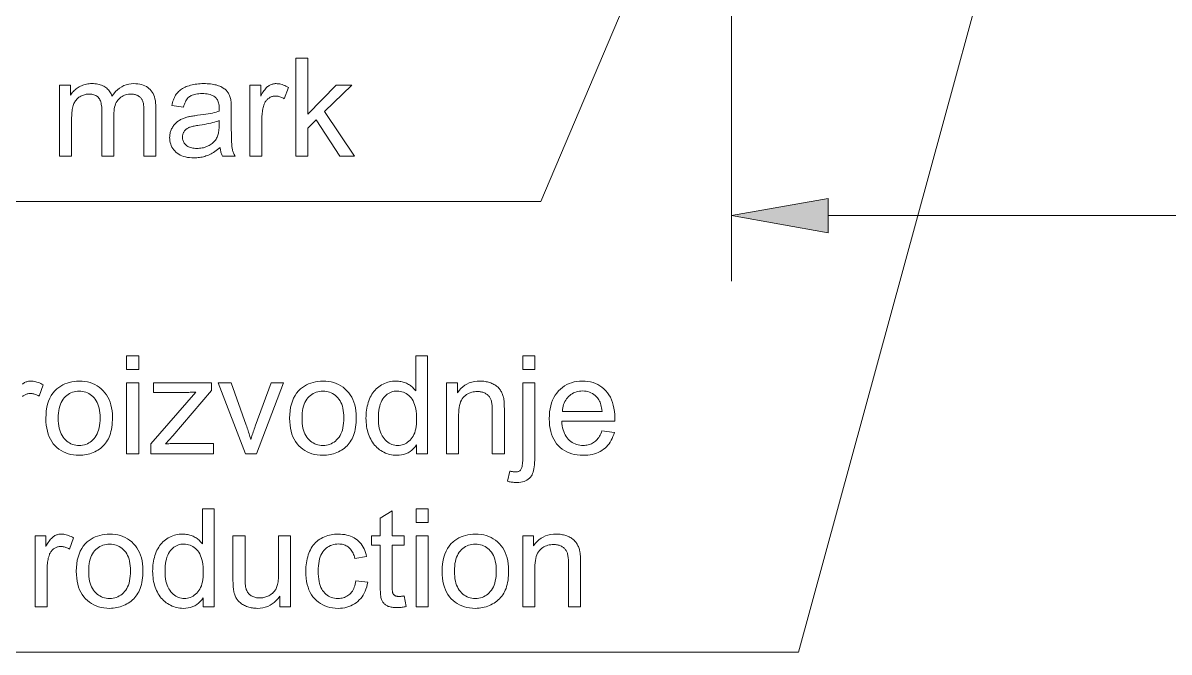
# Model space of a CAD drawing. Extents: x 0 to 297, y 0 to 420.
# Drawn here: x 53.24 to 88.29, y 115.75 to 135.01 of the extents above; entities that cross this region are included whole.
import ezdxf

# ---------------------------------------------------------------- set-up
doc = ezdxf.new("R2010")
doc.units = 0

msp = doc.modelspace()

# ---------------------------------------------------------------- linework, layer by layer
at = {"color": 7, "lineweight": 13}
for p, q in [((74.907, 162.985), (74.907, 127.108)), ((77.861, 129.108), (139.452, 129.108))]:
    msp.add_line(p, q, dxfattribs=at)
for points in [[(78.973, 152.886), (69.077, 129.537), (39.294, 129.537)], [(86.972, 152.443), (76.955, 115.753), (35.399, 115.753)], [(53.225, 123.956), (53.247, 123.972), (53.268, 123.986), (53.29, 123.999), (53.313, 124.01), (53.336, 124.019), (53.359, 124.027), (53.383, 124.034), (53.407, 124.039), (53.432, 124.043), (53.457, 124.045), (53.483, 124.046), (53.52, 124.044), (53.558, 124.041), (53.595, 124.035), (53.633, 124.027), (53.671, 124.016), (53.709, 124.003), (53.747, 123.988), (53.785, 123.97), (53.823, 123.95), (53.861, 123.927), (53.735, 123.585), (53.708, 123.6), (53.681, 123.614), (53.654, 123.626), (53.627, 123.636), (53.6, 123.645), (53.573, 123.652), (53.546, 123.658), (53.519, 123.662), (53.491, 123.664), (53.464, 123.665), (53.441, 123.664), (53.417, 123.662), (53.394, 123.659), (53.372, 123.653), (53.35, 123.647), (53.328, 123.639), (53.307, 123.629), (53.287, 123.619), (53.267, 123.606), (53.248, 123.592), (53.229, 123.577)]]:
    msp.add_lwpolyline(points, dxfattribs=at)
for points in [[(61.581, 130.925), (61.581, 133.925), (61.95, 133.925), (61.95, 132.214), (62.821, 133.099), (63.298, 133.099), (62.467, 132.292), (63.382, 130.925), (62.928, 130.925), (62.209, 132.036), (61.95, 131.787), (61.95, 130.925)], [(54.362, 130.925), (54.362, 133.099), (54.691, 133.099), (54.691, 132.794), (54.712, 132.825), (54.735, 132.855), (54.759, 132.884), (54.784, 132.911), (54.81, 132.938), (54.838, 132.963), (54.867, 132.986), (54.898, 133.009), (54.93, 133.03), (54.963, 133.05), (54.998, 133.069), (55.033, 133.085), (55.069, 133.1), (55.107, 133.113), (55.145, 133.123), (55.184, 133.132), (55.224, 133.139), (55.265, 133.144), (55.307, 133.147), (55.35, 133.148), (55.397, 133.147), (55.443, 133.144), (55.487, 133.139), (55.529, 133.132), (55.57, 133.123), (55.608, 133.112), (55.645, 133.098), (55.681, 133.083), (55.714, 133.066), (55.746, 133.047), (55.776, 133.026), (55.804, 133.004), (55.83, 132.98), (55.855, 132.954), (55.878, 132.927), (55.899, 132.898), (55.918, 132.868), (55.935, 132.836), (55.95, 132.802), (55.964, 132.767), (56.017, 132.839), (56.073, 132.904), (56.133, 132.961), (56.195, 133.011), (56.261, 133.052), (56.329, 133.087), (56.401, 133.113), (56.476, 133.132), (56.554, 133.144), (56.635, 133.148), (56.698, 133.146), (56.758, 133.14), (56.816, 133.132), (56.87, 133.119), (56.921, 133.103), (56.969, 133.083), (57.015, 133.06), (57.057, 133.033), (57.096, 133.003), (57.132, 132.969), (57.165, 132.931), (57.195, 132.889), (57.221, 132.844), (57.244, 132.794), (57.263, 132.741), (57.279, 132.684), (57.291, 132.623), (57.299, 132.558), (57.305, 132.49), (57.306, 132.417), (57.306, 130.925), (56.94, 130.925), (56.94, 132.294), (56.94, 132.337), (56.939, 132.378), (56.937, 132.416), (56.934, 132.451), (56.931, 132.484), (56.927, 132.515), (56.923, 132.543), (56.917, 132.569), (56.911, 132.592), (56.904, 132.612), (56.896, 132.632), (56.888, 132.65), (56.878, 132.667), (56.866, 132.684), (56.854, 132.7), (56.84, 132.715), (56.826, 132.73), (56.81, 132.744), (56.793, 132.757), (56.774, 132.769), (56.755, 132.78), (56.735, 132.79), (56.715, 132.799), (56.694, 132.807), (56.672, 132.814), (56.65, 132.819), (56.626, 132.823), (56.603, 132.826), (56.578, 132.828), (56.553, 132.828), (56.508, 132.827), (56.465, 132.822), (56.423, 132.815), (56.382, 132.804), (56.344, 132.79), (56.306, 132.773), (56.271, 132.754), (56.236, 132.731), (56.204, 132.705), (56.173, 132.676), (56.144, 132.644), (56.118, 132.608), (56.095, 132.568), (56.076, 132.525), (56.059, 132.478), (56.045, 132.427), (56.035, 132.373), (56.027, 132.315), (56.023, 132.253), (56.021, 132.188), (56.021, 130.925), (55.653, 130.925), (55.653, 132.337), (55.652, 132.385), (55.649, 132.431), (55.645, 132.474), (55.638, 132.514), (55.63, 132.552), (55.62, 132.588), (55.609, 132.621), (55.595, 132.652), (55.58, 132.68), (55.563, 132.706), (55.544, 132.729), (55.522, 132.75), (55.498, 132.768), (55.472, 132.784), (55.444, 132.798), (55.414, 132.809), (55.381, 132.817), (55.345, 132.823), (55.308, 132.827), (55.268, 132.828), (55.237, 132.828), (55.207, 132.825), (55.177, 132.821), (55.147, 132.815), (55.119, 132.808), (55.09, 132.799), (55.062, 132.788), (55.034, 132.776), (55.007, 132.762), (54.981, 132.747), (54.955, 132.729), (54.931, 132.711), (54.908, 132.691), (54.887, 132.669), (54.867, 132.646), (54.848, 132.621), (54.831, 132.595), (54.816, 132.567), (54.802, 132.538), (54.789, 132.507), (54.778, 132.474), (54.768, 132.439), (54.759, 132.4), (54.751, 132.359), (54.745, 132.315), (54.739, 132.268), (54.735, 132.218), (54.732, 132.166), (54.731, 132.111), (54.73, 132.053), (54.73, 130.925)], [(59.271, 131.193), (59.23, 131.16), (59.19, 131.128), (59.149, 131.098), (59.11, 131.071), (59.07, 131.045), (59.031, 131.021), (58.992, 131), (58.953, 130.98), (58.915, 130.963), (58.877, 130.948), (58.839, 130.934), (58.8, 130.922), (58.761, 130.911), (58.721, 130.902), (58.681, 130.894), (58.64, 130.888), (58.598, 130.883), (58.556, 130.879), (58.514, 130.877), (58.471, 130.876), (58.401, 130.878), (58.334, 130.883), (58.271, 130.892), (58.211, 130.904), (58.154, 130.92), (58.101, 130.939), (58.051, 130.962), (58.004, 130.988), (57.96, 131.018), (57.92, 131.051), (57.884, 131.087), (57.851, 131.125), (57.822, 131.165), (57.797, 131.207), (57.776, 131.25), (57.759, 131.296), (57.745, 131.344), (57.736, 131.393), (57.73, 131.445), (57.728, 131.498), (57.729, 131.53), (57.731, 131.561), (57.734, 131.592), (57.74, 131.622), (57.746, 131.651), (57.754, 131.68), (57.764, 131.708), (57.774, 131.736), (57.787, 131.763), (57.801, 131.79), (57.816, 131.816), (57.831, 131.841), (57.848, 131.864), (57.866, 131.887), (57.884, 131.909), (57.904, 131.929), (57.924, 131.949), (57.946, 131.968), (57.968, 131.985), (57.991, 132.002), (58.015, 132.017), (58.039, 132.032), (58.064, 132.046), (58.09, 132.059), (58.116, 132.072), (58.143, 132.083), (58.17, 132.094), (58.198, 132.104), (58.227, 132.114), (58.256, 132.122), (58.279, 132.128), (58.304, 132.134), (58.331, 132.139), (58.36, 132.145), (58.392, 132.151), (58.426, 132.156), (58.462, 132.161), (58.5, 132.167), (58.541, 132.172), (58.583, 132.178), (58.67, 132.188), (58.752, 132.2), (58.83, 132.211), (58.903, 132.223), (58.971, 132.236), (59.034, 132.249), (59.093, 132.262), (59.146, 132.276), (59.196, 132.29), (59.24, 132.305), (59.241, 132.319), (59.241, 132.333), (59.241, 132.345), (59.241, 132.356), (59.242, 132.366), (59.242, 132.375), (59.242, 132.383), (59.242, 132.39), (59.242, 132.396), (59.242, 132.401), (59.241, 132.444), (59.238, 132.485), (59.233, 132.524), (59.226, 132.559), (59.216, 132.593), (59.205, 132.623), (59.191, 132.651), (59.175, 132.676), (59.158, 132.698), (59.138, 132.718), (59.108, 132.742), (59.076, 132.763), (59.041, 132.782), (59.003, 132.798), (58.962, 132.812), (58.919, 132.823), (58.873, 132.831), (58.824, 132.838), (58.773, 132.841), (58.718, 132.843), (58.668, 132.842), (58.62, 132.839), (58.575, 132.835), (58.532, 132.828), (58.492, 132.82), (58.455, 132.81), (58.421, 132.798), (58.39, 132.784), (58.361, 132.769), (58.335, 132.752), (58.311, 132.732), (58.288, 132.71), (58.266, 132.684), (58.246, 132.656), (58.227, 132.626), (58.209, 132.592), (58.193, 132.555), (58.178, 132.516), (58.164, 132.474), (58.152, 132.429), (57.791, 132.478), (57.802, 132.524), (57.814, 132.567), (57.827, 132.609), (57.841, 132.649), (57.856, 132.687), (57.873, 132.724), (57.891, 132.759), (57.911, 132.791), (57.931, 132.823), (57.953, 132.852), (57.977, 132.88), (58.002, 132.906), (58.03, 132.931), (58.059, 132.955), (58.091, 132.978), (58.124, 132.999), (58.16, 133.019), (58.197, 133.038), (58.237, 133.055), (58.278, 133.071), (58.322, 133.085), (58.366, 133.099), (58.412, 133.11), (58.459, 133.12), (58.508, 133.128), (58.558, 133.135), (58.609, 133.141), (58.662, 133.145), (58.716, 133.147), (58.772, 133.148), (58.826, 133.147), (58.879, 133.145), (58.929, 133.142), (58.978, 133.137), (59.024, 133.131), (59.068, 133.124), (59.11, 133.116), (59.15, 133.106), (59.188, 133.095), (59.224, 133.082), (59.258, 133.069), (59.29, 133.055), (59.32, 133.04), (59.348, 133.024), (59.375, 133.008), (59.399, 132.991), (59.422, 132.974), (59.443, 132.956), (59.462, 132.937), (59.48, 132.917), (59.495, 132.897), (59.51, 132.876), (59.524, 132.853), (59.537, 132.83), (59.549, 132.805), (59.56, 132.78), (59.57, 132.753), (59.579, 132.725), (59.587, 132.696), (59.594, 132.667), (59.598, 132.646), (59.601, 132.623), (59.604, 132.597), (59.606, 132.567), (59.608, 132.535), (59.61, 132.499), (59.611, 132.461), (59.612, 132.419), (59.612, 132.375), (59.613, 132.327), (59.613, 131.836), (59.613, 131.737), (59.614, 131.646), (59.615, 131.562), (59.616, 131.485), (59.619, 131.417), (59.621, 131.355), (59.624, 131.302), (59.628, 131.256), (59.632, 131.217), (59.636, 131.186), (59.641, 131.159), (59.647, 131.132), (59.654, 131.106), (59.662, 131.079), (59.671, 131.053), (59.681, 131.027), (59.692, 131.001), (59.703, 130.976), (59.716, 130.95), (59.729, 130.925), (59.345, 130.925), (59.334, 130.949), (59.323, 130.973), (59.314, 130.997), (59.305, 131.023), (59.297, 131.05), (59.291, 131.077), (59.284, 131.105), (59.279, 131.133), (59.275, 131.163)], [(60.179, 130.925), (60.179, 133.099), (60.511, 133.099), (60.511, 132.769), (60.536, 132.814), (60.561, 132.855), (60.585, 132.894), (60.609, 132.929), (60.633, 132.961), (60.656, 132.99), (60.679, 133.016), (60.702, 133.038), (60.724, 133.058), (60.745, 133.074), (60.767, 133.088), (60.789, 133.1), (60.812, 133.112), (60.835, 133.121), (60.858, 133.129), (60.882, 133.136), (60.906, 133.141), (60.931, 133.145), (60.956, 133.147), (60.982, 133.148), (61.019, 133.146), (61.056, 133.143), (61.094, 133.137), (61.132, 133.129), (61.169, 133.118), (61.207, 133.105), (61.245, 133.089), (61.284, 133.072), (61.322, 133.051), (61.36, 133.029), (61.233, 132.687), (61.206, 132.702), (61.179, 132.716), (61.152, 132.728), (61.125, 132.738), (61.098, 132.747), (61.071, 132.754), (61.044, 132.76), (61.017, 132.764), (60.99, 132.766), (60.963, 132.767), (60.939, 132.766), (60.916, 132.764), (60.893, 132.76), (60.871, 132.755), (60.849, 132.749), (60.827, 132.741), (60.806, 132.731), (60.786, 132.721), (60.766, 132.708), (60.746, 132.694), (60.728, 132.679), (60.71, 132.663), (60.694, 132.646), (60.678, 132.627), (60.664, 132.608), (60.651, 132.587), (60.639, 132.565), (60.628, 132.542), (60.618, 132.518), (60.609, 132.493), (60.598, 132.453), (60.587, 132.413), (60.578, 132.372), (60.57, 132.33), (60.563, 132.287), (60.558, 132.244), (60.553, 132.2), (60.55, 132.155), (60.548, 132.109), (60.548, 132.063), (60.548, 130.925)], [(59.24, 132.016), (59.198, 132), (59.152, 131.984), (59.102, 131.969), (59.048, 131.954), (58.99, 131.94), (58.927, 131.927), (58.861, 131.913), (58.791, 131.901), (58.717, 131.889), (58.639, 131.877), (58.594, 131.87), (58.553, 131.863), (58.514, 131.856), (58.478, 131.849), (58.445, 131.842), (58.414, 131.835), (58.386, 131.827), (58.36, 131.819), (58.337, 131.811), (58.317, 131.803), (58.299, 131.795), (58.281, 131.785), (58.265, 131.775), (58.249, 131.764), (58.234, 131.753), (58.22, 131.74), (58.207, 131.727), (58.194, 131.713), (58.183, 131.699), (58.172, 131.683), (58.162, 131.667), (58.154, 131.651), (58.146, 131.635), (58.139, 131.618), (58.134, 131.6), (58.129, 131.583), (58.125, 131.565), (58.123, 131.546), (58.121, 131.528), (58.121, 131.508), (58.122, 131.479), (58.125, 131.451), (58.131, 131.424), (58.139, 131.398), (58.149, 131.373), (58.161, 131.349), (58.175, 131.326), (58.192, 131.304), (58.211, 131.283), (58.232, 131.263), (58.256, 131.244), (58.281, 131.228), (58.309, 131.213), (58.338, 131.2), (58.37, 131.189), (58.403, 131.18), (58.439, 131.174), (58.477, 131.169), (58.517, 131.166), (58.559, 131.165), (58.601, 131.166), (58.642, 131.168), (58.682, 131.173), (58.721, 131.18), (58.76, 131.188), (58.797, 131.198), (58.834, 131.21), (58.869, 131.224), (58.904, 131.24), (58.937, 131.258), (58.97, 131.277), (59, 131.298), (59.029, 131.32), (59.056, 131.343), (59.081, 131.368), (59.105, 131.394), (59.126, 131.422), (59.146, 131.451), (59.164, 131.481), (59.181, 131.513), (59.192, 131.539), (59.202, 131.567), (59.211, 131.598), (59.219, 131.631), (59.225, 131.667), (59.231, 131.705), (59.235, 131.745), (59.238, 131.788), (59.24, 131.833), (59.24, 131.881)], [(77.861, 129.629), (74.907, 129.108), (77.861, 128.587)], [(56.413, 124.4), (56.413, 124.823), (56.782, 124.823), (56.782, 124.4)], [(65.274, 121.823), (65.274, 122.098), (65.231, 122.036), (65.184, 121.981), (65.133, 121.933), (65.078, 121.891), (65.019, 121.855), (64.956, 121.826), (64.89, 121.803), (64.819, 121.787), (64.745, 121.777), (64.666, 121.774), (64.615, 121.776), (64.564, 121.78), (64.514, 121.787), (64.465, 121.797), (64.417, 121.81), (64.37, 121.826), (64.323, 121.844), (64.277, 121.866), (64.233, 121.89), (64.189, 121.917), (64.146, 121.947), (64.105, 121.979), (64.067, 122.014), (64.03, 122.05), (63.995, 122.089), (63.962, 122.13), (63.932, 122.174), (63.903, 122.219), (63.876, 122.267), (63.851, 122.318), (63.828, 122.37), (63.808, 122.423), (63.79, 122.479), (63.774, 122.535), (63.761, 122.594), (63.75, 122.653), (63.742, 122.715), (63.736, 122.778), (63.732, 122.842), (63.731, 122.908), (63.732, 122.972), (63.736, 123.036), (63.741, 123.098), (63.749, 123.159), (63.758, 123.218), (63.77, 123.277), (63.784, 123.334), (63.801, 123.39), (63.819, 123.445), (63.84, 123.498), (63.862, 123.55), (63.887, 123.599), (63.914, 123.646), (63.944, 123.69), (63.975, 123.732), (64.009, 123.772), (64.045, 123.809), (64.083, 123.843), (64.123, 123.875), (64.165, 123.904), (64.209, 123.931), (64.254, 123.955), (64.3, 123.976), (64.347, 123.995), (64.395, 124.01), (64.444, 124.023), (64.494, 124.033), (64.545, 124.04), (64.597, 124.044), (64.65, 124.046), (64.689, 124.045), (64.727, 124.042), (64.764, 124.038), (64.8, 124.032), (64.836, 124.025), (64.87, 124.016), (64.904, 124.005), (64.937, 123.993), (64.969, 123.979), (65, 123.963), (65.03, 123.946), (65.059, 123.928), (65.087, 123.909), (65.114, 123.888), (65.139, 123.867), (65.163, 123.845), (65.187, 123.822), (65.209, 123.798), (65.23, 123.773), (65.25, 123.747), (65.25, 124.823), (65.616, 124.823), (65.616, 121.823)], [(68.524, 124.396), (68.524, 124.823), (68.892, 124.823), (68.892, 124.396)], [(53.943, 122.91), (53.947, 123.028), (53.957, 123.139), (53.974, 123.244), (53.997, 123.343), (54.027, 123.435), (54.064, 123.522), (54.108, 123.602), (54.158, 123.675), (54.215, 123.743), (54.279, 123.804), (54.336, 123.85), (54.396, 123.891), (54.458, 123.927), (54.523, 123.959), (54.59, 123.985), (54.66, 124.007), (54.732, 124.024), (54.806, 124.036), (54.883, 124.043), (54.962, 124.046), (55.05, 124.043), (55.135, 124.034), (55.217, 124.019), (55.295, 123.999), (55.37, 123.972), (55.441, 123.94), (55.51, 123.902), (55.575, 123.858), (55.637, 123.808), (55.695, 123.752), (55.749, 123.691), (55.797, 123.626), (55.84, 123.556), (55.877, 123.481), (55.908, 123.402), (55.934, 123.319), (55.954, 123.231), (55.968, 123.139), (55.977, 123.042), (55.979, 122.941), (55.978, 122.859), (55.974, 122.78), (55.968, 122.705), (55.959, 122.634), (55.948, 122.566), (55.934, 122.502), (55.918, 122.441), (55.899, 122.384), (55.878, 122.331), (55.854, 122.281), (55.827, 122.234), (55.799, 122.189), (55.768, 122.146), (55.735, 122.105), (55.699, 122.067), (55.661, 122.031), (55.621, 121.997), (55.579, 121.965), (55.534, 121.935), (55.487, 121.907), (55.439, 121.882), (55.389, 121.859), (55.339, 121.839), (55.288, 121.822), (55.236, 121.807), (55.183, 121.795), (55.129, 121.786), (55.074, 121.78), (55.019, 121.776), (54.962, 121.774), (54.873, 121.777), (54.787, 121.786), (54.704, 121.801), (54.625, 121.821), (54.55, 121.847), (54.478, 121.88), (54.409, 121.918), (54.344, 121.961), (54.283, 122.011), (54.225, 122.067), (54.171, 122.128), (54.123, 122.194), (54.081, 122.266), (54.045, 122.342), (54.014, 122.424), (53.988, 122.511), (53.969, 122.603), (53.955, 122.7), (53.946, 122.802)], [(54.322, 122.91), (54.324, 122.829), (54.329, 122.751), (54.338, 122.678), (54.351, 122.61), (54.367, 122.545), (54.387, 122.484), (54.411, 122.428), (54.438, 122.376), (54.469, 122.328), (54.504, 122.285), (54.541, 122.245), (54.581, 122.21), (54.622, 122.179), (54.665, 122.152), (54.71, 122.129), (54.756, 122.11), (54.805, 122.096), (54.856, 122.085), (54.908, 122.079), (54.962, 122.077), (55.016, 122.079), (55.068, 122.085), (55.119, 122.096), (55.167, 122.11), (55.214, 122.129), (55.258, 122.152), (55.301, 122.179), (55.342, 122.211), (55.381, 122.246), (55.419, 122.286), (55.453, 122.33), (55.484, 122.378), (55.512, 122.431), (55.535, 122.488), (55.555, 122.549), (55.572, 122.615), (55.585, 122.685), (55.594, 122.76), (55.599, 122.839), (55.601, 122.922), (55.599, 123.001), (55.594, 123.076), (55.584, 123.147), (55.572, 123.213), (55.555, 123.276), (55.535, 123.336), (55.511, 123.391), (55.484, 123.442), (55.453, 123.49), (55.418, 123.533), (55.38, 123.573), (55.341, 123.608), (55.3, 123.639), (55.257, 123.666), (55.212, 123.689), (55.166, 123.708), (55.118, 123.722), (55.068, 123.732), (55.016, 123.739), (54.962, 123.741), (54.908, 123.739), (54.856, 123.732), (54.805, 123.722), (54.756, 123.708), (54.71, 123.689), (54.665, 123.666), (54.622, 123.639), (54.581, 123.608), (54.541, 123.573), (54.504, 123.534), (54.469, 123.491), (54.438, 123.443), (54.411, 123.391), (54.387, 123.335), (54.367, 123.275), (54.351, 123.21), (54.338, 123.141), (54.329, 123.068), (54.324, 122.991)], [(56.413, 121.823), (56.413, 123.997), (56.782, 123.997), (56.782, 121.823)], [(57.148, 121.823), (57.148, 122.122), (58.531, 123.71), (58.485, 123.708), (58.439, 123.706), (58.395, 123.704), (58.352, 123.702), (58.31, 123.701), (58.269, 123.7), (58.229, 123.699), (58.19, 123.698), (58.152, 123.698), (58.116, 123.698), (57.23, 123.698), (57.23, 123.997), (59.006, 123.997), (59.006, 123.753), (57.829, 122.374), (57.602, 122.122), (57.651, 122.126), (57.7, 122.129), (57.748, 122.131), (57.795, 122.134), (57.842, 122.136), (57.888, 122.138), (57.934, 122.139), (57.979, 122.14), (58.023, 122.14), (58.067, 122.14), (59.072, 122.14), (59.072, 121.823)], [(60.042, 121.823), (59.215, 123.997), (59.604, 123.997), (60.07, 122.695), (60.085, 122.653), (60.1, 122.61), (60.115, 122.567), (60.129, 122.524), (60.143, 122.48), (60.157, 122.436), (60.17, 122.392), (60.183, 122.347), (60.197, 122.302), (60.209, 122.257), (60.22, 122.292), (60.231, 122.329), (60.242, 122.367), (60.255, 122.406), (60.268, 122.446), (60.282, 122.488), (60.297, 122.532), (60.313, 122.577), (60.329, 122.623), (60.346, 122.671), (60.829, 123.997), (61.208, 123.997), (60.385, 121.823)], [(61.396, 122.91), (61.4, 123.028), (61.41, 123.139), (61.426, 123.244), (61.45, 123.343), (61.48, 123.435), (61.517, 123.522), (61.561, 123.602), (61.611, 123.675), (61.668, 123.743), (61.732, 123.804), (61.789, 123.85), (61.849, 123.891), (61.911, 123.927), (61.976, 123.959), (62.043, 123.985), (62.112, 124.007), (62.185, 124.024), (62.259, 124.036), (62.336, 124.043), (62.415, 124.046), (62.503, 124.043), (62.588, 124.034), (62.67, 124.019), (62.748, 123.999), (62.823, 123.972), (62.894, 123.94), (62.963, 123.902), (63.028, 123.858), (63.089, 123.808), (63.148, 123.752), (63.202, 123.691), (63.25, 123.626), (63.293, 123.556), (63.33, 123.481), (63.361, 123.402), (63.387, 123.319), (63.407, 123.231), (63.421, 123.139), (63.43, 123.042), (63.432, 122.941), (63.431, 122.859), (63.427, 122.78), (63.421, 122.705), (63.412, 122.634), (63.401, 122.566), (63.387, 122.502), (63.371, 122.441), (63.352, 122.384), (63.33, 122.331), (63.307, 122.281), (63.28, 122.234), (63.252, 122.189), (63.221, 122.146), (63.188, 122.105), (63.152, 122.067), (63.114, 122.031), (63.074, 121.997), (63.032, 121.965), (62.987, 121.935), (62.94, 121.907), (62.892, 121.882), (62.842, 121.859), (62.792, 121.839), (62.741, 121.822), (62.689, 121.807), (62.636, 121.795), (62.582, 121.786), (62.527, 121.78), (62.472, 121.776), (62.415, 121.774), (62.326, 121.777), (62.24, 121.786), (62.157, 121.801), (62.078, 121.821), (62.003, 121.847), (61.931, 121.88), (61.862, 121.918), (61.797, 121.961), (61.736, 122.011), (61.678, 122.067), (61.624, 122.128), (61.576, 122.194), (61.534, 122.266), (61.498, 122.342), (61.467, 122.424), (61.441, 122.511), (61.422, 122.603), (61.408, 122.7), (61.399, 122.802)], [(61.775, 122.91), (61.777, 122.829), (61.782, 122.751), (61.791, 122.678), (61.804, 122.61), (61.82, 122.545), (61.84, 122.484), (61.864, 122.428), (61.891, 122.376), (61.922, 122.328), (61.957, 122.285), (61.994, 122.245), (62.034, 122.21), (62.075, 122.179), (62.118, 122.152), (62.163, 122.129), (62.209, 122.11), (62.258, 122.096), (62.309, 122.085), (62.361, 122.079), (62.415, 122.077), (62.469, 122.079), (62.521, 122.085), (62.572, 122.096), (62.62, 122.11), (62.667, 122.129), (62.711, 122.152), (62.754, 122.179), (62.795, 122.211), (62.834, 122.246), (62.872, 122.286), (62.906, 122.33), (62.937, 122.378), (62.965, 122.431), (62.988, 122.488), (63.008, 122.549), (63.025, 122.615), (63.037, 122.685), (63.047, 122.76), (63.052, 122.839), (63.054, 122.922), (63.052, 123.001), (63.047, 123.076), (63.037, 123.147), (63.025, 123.213), (63.008, 123.276), (62.988, 123.336), (62.964, 123.391), (62.937, 123.442), (62.905, 123.49), (62.871, 123.533), (62.833, 123.573), (62.794, 123.608), (62.753, 123.639), (62.71, 123.666), (62.665, 123.689), (62.619, 123.708), (62.571, 123.722), (62.521, 123.732), (62.469, 123.739), (62.415, 123.741), (62.361, 123.739), (62.309, 123.732), (62.258, 123.722), (62.209, 123.708), (62.163, 123.689), (62.118, 123.666), (62.075, 123.639), (62.034, 123.608), (61.994, 123.573), (61.957, 123.534), (61.922, 123.491), (61.891, 123.443), (61.864, 123.391), (61.84, 123.335), (61.82, 123.275), (61.804, 123.21), (61.791, 123.141), (61.782, 123.068), (61.777, 122.991)], [(64.11, 122.908), (64.112, 122.826), (64.117, 122.749), (64.126, 122.676), (64.138, 122.608), (64.154, 122.543), (64.173, 122.483), (64.196, 122.427), (64.222, 122.375), (64.252, 122.327), (64.286, 122.284), (64.322, 122.244), (64.359, 122.209), (64.397, 122.178), (64.437, 122.151), (64.478, 122.129), (64.52, 122.11), (64.563, 122.096), (64.608, 122.085), (64.654, 122.079), (64.701, 122.077), (64.749, 122.079), (64.795, 122.085), (64.84, 122.095), (64.883, 122.109), (64.924, 122.126), (64.965, 122.148), (65.004, 122.174), (65.041, 122.203), (65.077, 122.237), (65.111, 122.275), (65.144, 122.316), (65.172, 122.362), (65.198, 122.412), (65.22, 122.466), (65.238, 122.524), (65.253, 122.586), (65.265, 122.653), (65.274, 122.723), (65.279, 122.798), (65.28, 122.877), (65.279, 122.964), (65.273, 123.046), (65.265, 123.123), (65.253, 123.196), (65.237, 123.264), (65.218, 123.327), (65.196, 123.385), (65.17, 123.439), (65.141, 123.488), (65.108, 123.532), (65.073, 123.572), (65.036, 123.607), (64.998, 123.638), (64.958, 123.666), (64.917, 123.689), (64.873, 123.707), (64.829, 123.722), (64.782, 123.732), (64.734, 123.739), (64.685, 123.741), (64.636, 123.739), (64.59, 123.733), (64.545, 123.723), (64.501, 123.709), (64.459, 123.691), (64.419, 123.669), (64.381, 123.643), (64.344, 123.612), (64.308, 123.578), (64.275, 123.54), (64.243, 123.498), (64.215, 123.451), (64.19, 123.399), (64.169, 123.343), (64.151, 123.282), (64.136, 123.216), (64.125, 123.146), (64.116, 123.071), (64.111, 122.992)], [(66.195, 121.823), (66.195, 123.997), (66.527, 123.997), (66.527, 123.688), (66.577, 123.756), (66.631, 123.816), (66.689, 123.87), (66.752, 123.917), (66.819, 123.956), (66.89, 123.988), (66.966, 124.013), (67.046, 124.031), (67.13, 124.042), (67.218, 124.046), (67.257, 124.045), (67.296, 124.043), (67.333, 124.039), (67.37, 124.034), (67.407, 124.028), (67.443, 124.02), (67.478, 124.011), (67.512, 124), (67.546, 123.988), (67.579, 123.975), (67.612, 123.961), (67.642, 123.945), (67.671, 123.929), (67.698, 123.912), (67.723, 123.893), (67.747, 123.875), (67.769, 123.855), (67.79, 123.834), (67.809, 123.812), (67.826, 123.79), (67.842, 123.767), (67.857, 123.742), (67.871, 123.717), (67.884, 123.691), (67.896, 123.665), (67.907, 123.637), (67.917, 123.608), (67.926, 123.579), (67.934, 123.549), (67.941, 123.518), (67.944, 123.496), (67.948, 123.471), (67.951, 123.443), (67.954, 123.411), (67.956, 123.377), (67.958, 123.34), (67.959, 123.299), (67.96, 123.256), (67.961, 123.209), (67.961, 123.16), (67.961, 121.823), (67.593, 121.823), (67.593, 123.145), (67.592, 123.189), (67.591, 123.231), (67.589, 123.27), (67.586, 123.307), (67.582, 123.342), (67.577, 123.375), (67.572, 123.405), (67.565, 123.433), (67.558, 123.458), (67.55, 123.482), (67.54, 123.504), (67.53, 123.525), (67.518, 123.545), (67.505, 123.564), (67.49, 123.582), (67.474, 123.6), (67.457, 123.616), (67.438, 123.632), (67.419, 123.646), (67.397, 123.66), (67.375, 123.673), (67.352, 123.684), (67.328, 123.694), (67.304, 123.702), (67.278, 123.71), (67.252, 123.716), (67.225, 123.72), (67.198, 123.724), (67.17, 123.726), (67.14, 123.726), (67.094, 123.725), (67.049, 123.72), (67.005, 123.713), (66.963, 123.703), (66.921, 123.689), (66.881, 123.673), (66.843, 123.653), (66.805, 123.631), (66.769, 123.605), (66.734, 123.577), (66.702, 123.544), (66.673, 123.507), (66.647, 123.463), (66.625, 123.415), (66.606, 123.361), (66.591, 123.301), (66.579, 123.237), (66.57, 123.166), (66.565, 123.091), (66.563, 123.01), (66.563, 121.823)], [(68.057, 120.98), (68.127, 121.293), (68.148, 121.288), (68.169, 121.283), (68.189, 121.279), (68.208, 121.275), (68.226, 121.272), (68.242, 121.269), (68.258, 121.267), (68.274, 121.266), (68.288, 121.265), (68.301, 121.265), (68.323, 121.265), (68.343, 121.268), (68.363, 121.271), (68.382, 121.277), (68.399, 121.283), (68.415, 121.292), (68.43, 121.301), (68.444, 121.312), (68.457, 121.325), (68.469, 121.339), (68.479, 121.357), (68.488, 121.378), (68.497, 121.404), (68.504, 121.435), (68.51, 121.47), (68.515, 121.51), (68.519, 121.554), (68.522, 121.602), (68.523, 121.655), (68.524, 121.713), (68.524, 123.997), (68.892, 123.997), (68.892, 121.705), (68.891, 121.627), (68.888, 121.554), (68.883, 121.486), (68.875, 121.423), (68.866, 121.364), (68.855, 121.311), (68.841, 121.262), (68.825, 121.219), (68.808, 121.18), (68.788, 121.146), (68.759, 121.107), (68.728, 121.072), (68.692, 121.042), (68.653, 121.015), (68.611, 120.992), (68.565, 120.974), (68.515, 120.96), (68.462, 120.949), (68.406, 120.943), (68.346, 120.941), (68.316, 120.942), (68.286, 120.943), (68.257, 120.945), (68.228, 120.948), (68.199, 120.951), (68.17, 120.955), (68.142, 120.96), (68.113, 120.966), (68.085, 120.973)], [(70.945, 122.523), (71.325, 122.476), (71.306, 122.411), (71.283, 122.349), (71.257, 122.289), (71.229, 122.233), (71.197, 122.18), (71.162, 122.13), (71.124, 122.082), (71.083, 122.038), (71.039, 121.997), (70.992, 121.958), (70.942, 121.923), (70.889, 121.892), (70.833, 121.864), (70.775, 121.84), (70.714, 121.82), (70.651, 121.804), (70.585, 121.791), (70.516, 121.782), (70.444, 121.776), (70.37, 121.774), (70.276, 121.777), (70.187, 121.786), (70.101, 121.801), (70.02, 121.821), (69.942, 121.848), (69.869, 121.88), (69.799, 121.918), (69.733, 121.962), (69.671, 122.012), (69.614, 122.068), (69.56, 122.129), (69.513, 122.195), (69.471, 122.265), (69.435, 122.341), (69.404, 122.421), (69.379, 122.505), (69.359, 122.595), (69.345, 122.689), (69.337, 122.788), (69.334, 122.892), (69.337, 122.999), (69.345, 123.101), (69.36, 123.198), (69.379, 123.291), (69.405, 123.379), (69.436, 123.461), (69.473, 123.539), (69.515, 123.612), (69.563, 123.68), (69.617, 123.743), (69.675, 123.8), (69.736, 123.852), (69.801, 123.897), (69.869, 123.937), (69.941, 123.97), (70.016, 123.997), (70.094, 124.018), (70.176, 124.034), (70.261, 124.043), (70.349, 124.046), (70.435, 124.043), (70.517, 124.034), (70.596, 124.019), (70.672, 123.998), (70.745, 123.971), (70.815, 123.939), (70.881, 123.9), (70.944, 123.856), (71.004, 123.805), (71.061, 123.749), (71.114, 123.687), (71.161, 123.621), (71.202, 123.549), (71.238, 123.473), (71.269, 123.392), (71.293, 123.306), (71.313, 123.215), (71.327, 123.12), (71.335, 123.019), (71.338, 122.914), (71.338, 122.907), (71.338, 122.9), (71.337, 122.891), (71.337, 122.883), (71.337, 122.873), (71.337, 122.863), (71.337, 122.852), (71.336, 122.841), (71.336, 122.829), (71.336, 122.816), (69.715, 122.816), (69.721, 122.746), (69.729, 122.679), (69.742, 122.616), (69.757, 122.556), (69.776, 122.5), (69.798, 122.446), (69.823, 122.397), (69.851, 122.35), (69.883, 122.307), (69.917, 122.267), (69.955, 122.231), (69.994, 122.199), (70.035, 122.17), (70.078, 122.146), (70.122, 122.125), (70.168, 122.108), (70.217, 122.094), (70.266, 122.085), (70.318, 122.079), (70.372, 122.077), (70.412, 122.078), (70.45, 122.081), (70.488, 122.087), (70.524, 122.094), (70.559, 122.104), (70.593, 122.115), (70.626, 122.129), (70.658, 122.145), (70.688, 122.163), (70.718, 122.183), (70.746, 122.206), (70.772, 122.231), (70.798, 122.259), (70.823, 122.289), (70.846, 122.322), (70.868, 122.357), (70.889, 122.395), (70.909, 122.435), (70.927, 122.478)], [(69.735, 123.119), (70.949, 123.119), (70.943, 123.172), (70.935, 123.223), (70.926, 123.271), (70.915, 123.316), (70.902, 123.359), (70.887, 123.398), (70.87, 123.435), (70.852, 123.47), (70.832, 123.501), (70.81, 123.53), (70.773, 123.57), (70.735, 123.607), (70.695, 123.639), (70.652, 123.666), (70.608, 123.69), (70.561, 123.709), (70.512, 123.724), (70.461, 123.734), (70.408, 123.741), (70.353, 123.743), (70.303, 123.741), (70.255, 123.736), (70.208, 123.728), (70.163, 123.716), (70.12, 123.7), (70.078, 123.682), (70.038, 123.66), (69.999, 123.634), (69.962, 123.605), (69.927, 123.573), (69.894, 123.538), (69.864, 123.5), (69.837, 123.461), (69.813, 123.419), (69.792, 123.374), (69.775, 123.328), (69.76, 123.279), (69.749, 123.228), (69.741, 123.174)], [(58.751, 117.141), (58.751, 117.415), (58.708, 117.354), (58.661, 117.299), (58.61, 117.25), (58.555, 117.208), (58.496, 117.173), (58.433, 117.144), (58.367, 117.121), (58.296, 117.105), (58.222, 117.095), (58.144, 117.092), (58.092, 117.093), (58.041, 117.098), (57.991, 117.105), (57.942, 117.115), (57.894, 117.128), (57.847, 117.144), (57.8, 117.162), (57.755, 117.184), (57.71, 117.208), (57.666, 117.235), (57.623, 117.265), (57.582, 117.297), (57.544, 117.331), (57.507, 117.368), (57.472, 117.407), (57.44, 117.448), (57.409, 117.492), (57.38, 117.537), (57.353, 117.585), (57.328, 117.635), (57.305, 117.688), (57.285, 117.741), (57.267, 117.796), (57.251, 117.853), (57.238, 117.911), (57.227, 117.971), (57.219, 118.033), (57.213, 118.095), (57.21, 118.16), (57.208, 118.226), (57.209, 118.29), (57.213, 118.353), (57.218, 118.416), (57.226, 118.476), (57.235, 118.536), (57.247, 118.594), (57.261, 118.652), (57.278, 118.708), (57.296, 118.763), (57.317, 118.816), (57.34, 118.868), (57.365, 118.917), (57.392, 118.964), (57.421, 119.008), (57.452, 119.05), (57.486, 119.09), (57.522, 119.126), (57.56, 119.161), (57.6, 119.193), (57.642, 119.222), (57.686, 119.249), (57.731, 119.273), (57.777, 119.294), (57.824, 119.313), (57.872, 119.328), (57.921, 119.341), (57.971, 119.351), (58.022, 119.358), (58.074, 119.362), (58.127, 119.364), (58.166, 119.363), (58.204, 119.36), (58.241, 119.356), (58.277, 119.35), (58.313, 119.343), (58.347, 119.334), (58.381, 119.323), (58.414, 119.311), (58.446, 119.296), (58.477, 119.281), (58.507, 119.264), (58.536, 119.246), (58.564, 119.226), (58.591, 119.206), (58.616, 119.185), (58.641, 119.163), (58.664, 119.14), (58.686, 119.116), (58.707, 119.091), (58.727, 119.065), (58.727, 120.141), (59.093, 120.141), (59.093, 117.141)], [(64.903, 117.471), (64.956, 117.145), (64.925, 117.139), (64.895, 117.133), (64.866, 117.129), (64.837, 117.124), (64.809, 117.121), (64.781, 117.118), (64.754, 117.115), (64.728, 117.114), (64.703, 117.113), (64.678, 117.113), (64.638, 117.113), (64.601, 117.115), (64.565, 117.118), (64.532, 117.123), (64.5, 117.128), (64.469, 117.135), (64.441, 117.144), (64.414, 117.153), (64.39, 117.164), (64.367, 117.176), (64.345, 117.189), (64.325, 117.203), (64.306, 117.218), (64.289, 117.233), (64.272, 117.249), (64.258, 117.266), (64.244, 117.284), (64.232, 117.303), (64.221, 117.322), (64.211, 117.343), (64.203, 117.366), (64.195, 117.393), (64.188, 117.425), (64.182, 117.462), (64.177, 117.503), (64.173, 117.549), (64.17, 117.599), (64.168, 117.654), (64.166, 117.714), (64.166, 117.778), (64.166, 119.028), (63.896, 119.028), (63.896, 119.314), (64.166, 119.314), (64.166, 119.853), (64.532, 120.074), (64.532, 119.314), (64.903, 119.314), (64.903, 119.028), (64.532, 119.028), (64.532, 117.757), (64.533, 117.727), (64.533, 117.699), (64.534, 117.673), (64.535, 117.649), (64.537, 117.628), (64.539, 117.609), (64.542, 117.592), (64.545, 117.577), (64.548, 117.565), (64.552, 117.555), (64.556, 117.546), (64.561, 117.537), (64.566, 117.529), (64.571, 117.521), (64.577, 117.514), (64.584, 117.507), (64.591, 117.501), (64.599, 117.494), (64.607, 117.488), (64.615, 117.483), (64.624, 117.478), (64.634, 117.473), (64.645, 117.469), (64.656, 117.466), (64.669, 117.463), (64.682, 117.461), (64.695, 117.459), (64.71, 117.457), (64.725, 117.457), (64.741, 117.456), (64.754, 117.456), (64.767, 117.457), (64.781, 117.458), (64.796, 117.459), (64.812, 117.46), (64.829, 117.461), (64.846, 117.463), (64.864, 117.465), (64.883, 117.468)], [(65.265, 119.718), (65.265, 120.141), (65.633, 120.141), (65.633, 119.718)], [(53.611, 117.141), (53.611, 119.314), (53.942, 119.314), (53.942, 118.985), (53.967, 119.03), (53.992, 119.071), (54.017, 119.11), (54.041, 119.145), (54.064, 119.177), (54.088, 119.206), (54.11, 119.231), (54.133, 119.254), (54.155, 119.274), (54.177, 119.29), (54.198, 119.304), (54.22, 119.316), (54.243, 119.327), (54.266, 119.337), (54.289, 119.345), (54.313, 119.352), (54.338, 119.357), (54.362, 119.361), (54.387, 119.363), (54.413, 119.364), (54.45, 119.362), (54.488, 119.359), (54.525, 119.353), (54.563, 119.345), (54.601, 119.334), (54.639, 119.321), (54.677, 119.305), (54.715, 119.288), (54.753, 119.267), (54.792, 119.245), (54.665, 118.903), (54.638, 118.918), (54.611, 118.932), (54.584, 118.944), (54.557, 118.954), (54.53, 118.963), (54.503, 118.97), (54.476, 118.976), (54.449, 118.98), (54.422, 118.982), (54.395, 118.983), (54.371, 118.982), (54.347, 118.98), (54.324, 118.976), (54.302, 118.971), (54.28, 118.965), (54.259, 118.957), (54.238, 118.947), (54.217, 118.936), (54.197, 118.924), (54.178, 118.91), (54.159, 118.895), (54.141, 118.879), (54.125, 118.862), (54.11, 118.843), (54.095, 118.824), (54.082, 118.803), (54.07, 118.781), (54.059, 118.758), (54.049, 118.734), (54.041, 118.709), (54.029, 118.669), (54.018, 118.629), (54.009, 118.588), (54.001, 118.546), (53.994, 118.503), (53.989, 118.46), (53.985, 118.416), (53.982, 118.371), (53.98, 118.325), (53.979, 118.279), (53.979, 117.141)], [(54.873, 118.228), (54.877, 118.345), (54.887, 118.457), (54.904, 118.562), (54.927, 118.661), (54.957, 118.753), (54.994, 118.84), (55.038, 118.92), (55.088, 118.993), (55.145, 119.061), (55.209, 119.122), (55.266, 119.168), (55.326, 119.209), (55.388, 119.245), (55.453, 119.277), (55.52, 119.303), (55.59, 119.325), (55.662, 119.342), (55.736, 119.354), (55.813, 119.361), (55.893, 119.364), (55.981, 119.361), (56.065, 119.352), (56.147, 119.337), (56.225, 119.317), (56.3, 119.29), (56.371, 119.258), (56.44, 119.22), (56.505, 119.176), (56.567, 119.126), (56.625, 119.07), (56.679, 119.009), (56.728, 118.943), (56.77, 118.874), (56.807, 118.799), (56.838, 118.72), (56.864, 118.637), (56.884, 118.549), (56.898, 118.457), (56.907, 118.36), (56.91, 118.258), (56.908, 118.176), (56.905, 118.098), (56.898, 118.023), (56.889, 117.952), (56.878, 117.884), (56.864, 117.82), (56.848, 117.759), (56.829, 117.702), (56.808, 117.648), (56.784, 117.599), (56.757, 117.552), (56.729, 117.507), (56.698, 117.464), (56.665, 117.423), (56.629, 117.385), (56.591, 117.349), (56.551, 117.315), (56.509, 117.283), (56.464, 117.253), (56.417, 117.225), (56.369, 117.2), (56.319, 117.177), (56.269, 117.157), (56.218, 117.14), (56.166, 117.125), (56.113, 117.113), (56.059, 117.104), (56.005, 117.097), (55.949, 117.093), (55.893, 117.092), (55.803, 117.095), (55.717, 117.104), (55.634, 117.118), (55.555, 117.139), (55.48, 117.165), (55.408, 117.197), (55.339, 117.235), (55.274, 117.279), (55.213, 117.329), (55.155, 117.385), (55.101, 117.446), (55.053, 117.512), (55.011, 117.583), (54.975, 117.66), (54.944, 117.742), (54.918, 117.829), (54.899, 117.921), (54.885, 118.018), (54.876, 118.12)], [(61.096, 117.141), (61.096, 117.46), (61.044, 117.39), (60.988, 117.328), (60.928, 117.273), (60.864, 117.225), (60.797, 117.184), (60.726, 117.151), (60.652, 117.125), (60.574, 117.107), (60.492, 117.096), (60.407, 117.092), (60.369, 117.093), (60.331, 117.095), (60.294, 117.099), (60.257, 117.104), (60.221, 117.11), (60.185, 117.119), (60.15, 117.128), (60.115, 117.139), (60.081, 117.152), (60.048, 117.166), (60.015, 117.181), (59.984, 117.197), (59.955, 117.213), (59.928, 117.231), (59.902, 117.249), (59.879, 117.268), (59.856, 117.287), (59.836, 117.308), (59.817, 117.329), (59.8, 117.351), (59.784, 117.374), (59.77, 117.398), (59.756, 117.422), (59.743, 117.448), (59.731, 117.475), (59.72, 117.503), (59.71, 117.532), (59.702, 117.561), (59.694, 117.592), (59.687, 117.624), (59.682, 117.647), (59.678, 117.673), (59.675, 117.701), (59.672, 117.731), (59.67, 117.764), (59.668, 117.8), (59.666, 117.838), (59.665, 117.879), (59.664, 117.922), (59.664, 117.968), (59.664, 119.314), (60.032, 119.314), (60.032, 118.109), (60.033, 118.053), (60.033, 118.001), (60.034, 117.953), (60.036, 117.908), (60.038, 117.868), (60.04, 117.831), (60.043, 117.797), (60.047, 117.768), (60.051, 117.742), (60.055, 117.72), (60.063, 117.692), (60.072, 117.665), (60.083, 117.639), (60.095, 117.614), (60.109, 117.591), (60.125, 117.568), (60.142, 117.547), (60.16, 117.528), (60.18, 117.509), (60.202, 117.492), (60.225, 117.476), (60.249, 117.462), (60.275, 117.45), (60.301, 117.439), (60.328, 117.43), (60.356, 117.423), (60.386, 117.417), (60.416, 117.413), (60.448, 117.41), (60.481, 117.409), (60.513, 117.41), (60.546, 117.413), (60.578, 117.417), (60.61, 117.423), (60.641, 117.43), (60.672, 117.44), (60.703, 117.451), (60.733, 117.464), (60.762, 117.478), (60.792, 117.494), (60.82, 117.512), (60.846, 117.531), (60.871, 117.551), (60.894, 117.572), (60.916, 117.594), (60.935, 117.618), (60.953, 117.643), (60.97, 117.669), (60.984, 117.697), (60.997, 117.725), (61.009, 117.756), (61.019, 117.789), (61.028, 117.825), (61.036, 117.864), (61.042, 117.905), (61.048, 117.949), (61.052, 117.995), (61.055, 118.044), (61.057, 118.096), (61.058, 118.15), (61.058, 119.314), (61.426, 119.314), (61.426, 117.141)], [(63.421, 117.937), (63.783, 117.89), (63.77, 117.817), (63.752, 117.747), (63.731, 117.68), (63.706, 117.617), (63.678, 117.556), (63.645, 117.499), (63.61, 117.446), (63.57, 117.395), (63.527, 117.348), (63.479, 117.304), (63.429, 117.264), (63.377, 117.228), (63.323, 117.196), (63.266, 117.168), (63.207, 117.145), (63.146, 117.126), (63.082, 117.111), (63.017, 117.101), (62.949, 117.094), (62.879, 117.092), (62.791, 117.095), (62.707, 117.104), (62.627, 117.118), (62.55, 117.139), (62.477, 117.165), (62.407, 117.197), (62.34, 117.235), (62.277, 117.279), (62.218, 117.328), (62.162, 117.384), (62.11, 117.445), (62.064, 117.51), (62.023, 117.581), (61.988, 117.657), (61.958, 117.738), (61.934, 117.825), (61.915, 117.916), (61.901, 118.012), (61.893, 118.113), (61.89, 118.22), (61.892, 118.289), (61.895, 118.357), (61.901, 118.423), (61.909, 118.487), (61.92, 118.55), (61.932, 118.61), (61.948, 118.669), (61.965, 118.726), (61.985, 118.782), (62.007, 118.836), (62.032, 118.887), (62.059, 118.936), (62.088, 118.982), (62.12, 119.026), (62.154, 119.067), (62.191, 119.105), (62.23, 119.14), (62.272, 119.173), (62.316, 119.204), (62.362, 119.232), (62.41, 119.257), (62.459, 119.279), (62.509, 119.299), (62.56, 119.316), (62.611, 119.331), (62.663, 119.342), (62.716, 119.352), (62.77, 119.358), (62.825, 119.362), (62.881, 119.364), (62.95, 119.362), (63.017, 119.356), (63.082, 119.347), (63.144, 119.335), (63.203, 119.319), (63.259, 119.299), (63.313, 119.276), (63.365, 119.249), (63.414, 119.219), (63.46, 119.184), (63.503, 119.147), (63.544, 119.107), (63.581, 119.064), (63.614, 119.017), (63.645, 118.968), (63.672, 118.915), (63.696, 118.86), (63.717, 118.802), (63.734, 118.74), (63.749, 118.676), (63.39, 118.621), (63.379, 118.663), (63.367, 118.704), (63.353, 118.742), (63.337, 118.779), (63.32, 118.813), (63.301, 118.844), (63.28, 118.874), (63.258, 118.902), (63.235, 118.927), (63.209, 118.95), (63.183, 118.971), (63.155, 118.99), (63.127, 119.007), (63.097, 119.021), (63.066, 119.033), (63.034, 119.043), (63.001, 119.051), (62.967, 119.056), (62.932, 119.06), (62.895, 119.061), (62.841, 119.059), (62.788, 119.053), (62.738, 119.043), (62.689, 119.029), (62.643, 119.011), (62.599, 118.989), (62.557, 118.963), (62.517, 118.933), (62.479, 118.899), (62.443, 118.861), (62.41, 118.819), (62.38, 118.772), (62.354, 118.721), (62.332, 118.664), (62.313, 118.604), (62.297, 118.538), (62.285, 118.468), (62.276, 118.393), (62.271, 118.314), (62.269, 118.23), (62.271, 118.145), (62.276, 118.064), (62.284, 117.989), (62.296, 117.918), (62.311, 117.852), (62.329, 117.791), (62.351, 117.734), (62.376, 117.682), (62.405, 117.636), (62.437, 117.593), (62.471, 117.556), (62.508, 117.522), (62.547, 117.492), (62.587, 117.466), (62.63, 117.445), (62.675, 117.427), (62.722, 117.413), (62.771, 117.403), (62.822, 117.397), (62.875, 117.395), (62.917, 117.396), (62.959, 117.4), (62.998, 117.407), (63.037, 117.416), (63.074, 117.428), (63.109, 117.443), (63.143, 117.46), (63.176, 117.48), (63.207, 117.503), (63.237, 117.528), (63.265, 117.556), (63.291, 117.587), (63.315, 117.621), (63.336, 117.657), (63.356, 117.697), (63.373, 117.739), (63.388, 117.784), (63.401, 117.832), (63.412, 117.883)], [(65.265, 117.141), (65.265, 119.314), (65.633, 119.314), (65.633, 117.141)], [(66.057, 118.228), (66.06, 118.345), (66.07, 118.457), (66.087, 118.562), (66.111, 118.661), (66.141, 118.753), (66.178, 118.84), (66.221, 118.92), (66.272, 118.993), (66.329, 119.061), (66.393, 119.122), (66.45, 119.168), (66.51, 119.209), (66.572, 119.245), (66.636, 119.277), (66.704, 119.303), (66.773, 119.325), (66.845, 119.342), (66.92, 119.354), (66.997, 119.361), (67.076, 119.364), (67.164, 119.361), (67.249, 119.352), (67.33, 119.337), (67.408, 119.317), (67.483, 119.29), (67.555, 119.258), (67.623, 119.22), (67.688, 119.176), (67.75, 119.126), (67.809, 119.07), (67.863, 119.009), (67.911, 118.943), (67.954, 118.874), (67.991, 118.799), (68.022, 118.72), (68.048, 118.637), (68.067, 118.549), (68.082, 118.457), (68.09, 118.36), (68.093, 118.258), (68.092, 118.176), (68.088, 118.098), (68.082, 118.023), (68.073, 117.952), (68.062, 117.884), (68.048, 117.82), (68.031, 117.759), (68.013, 117.702), (67.991, 117.648), (67.967, 117.599), (67.941, 117.552), (67.912, 117.507), (67.881, 117.464), (67.848, 117.423), (67.813, 117.385), (67.775, 117.349), (67.735, 117.315), (67.692, 117.283), (67.648, 117.253), (67.601, 117.225), (67.552, 117.2), (67.503, 117.177), (67.453, 117.157), (67.402, 117.14), (67.349, 117.125), (67.297, 117.113), (67.243, 117.104), (67.188, 117.097), (67.132, 117.093), (67.076, 117.092), (66.986, 117.095), (66.9, 117.104), (66.818, 117.118), (66.739, 117.139), (66.663, 117.165), (66.591, 117.197), (66.523, 117.235), (66.458, 117.279), (66.396, 117.329), (66.338, 117.385), (66.285, 117.446), (66.237, 117.512), (66.195, 117.583), (66.158, 117.66), (66.127, 117.742), (66.102, 117.829), (66.082, 117.921), (66.068, 118.018), (66.06, 118.12)], [(68.525, 117.141), (68.525, 119.314), (68.856, 119.314), (68.856, 119.005), (68.906, 119.073), (68.961, 119.134), (69.019, 119.188), (69.082, 119.235), (69.149, 119.274), (69.22, 119.306), (69.296, 119.331), (69.376, 119.349), (69.46, 119.36), (69.548, 119.364), (69.587, 119.363), (69.625, 119.361), (69.663, 119.357), (69.7, 119.352), (69.737, 119.346), (69.772, 119.338), (69.808, 119.329), (69.842, 119.318), (69.876, 119.306), (69.909, 119.293), (69.941, 119.278), (69.972, 119.263), (70.001, 119.247), (70.028, 119.229), (70.053, 119.211), (70.077, 119.192), (70.099, 119.173), (70.12, 119.152), (70.139, 119.13), (70.156, 119.108), (70.172, 119.084), (70.187, 119.06), (70.201, 119.035), (70.213, 119.009), (70.225, 118.982), (70.236, 118.955), (70.246, 118.926), (70.255, 118.897), (70.263, 118.867), (70.27, 118.836), (70.274, 118.814), (70.278, 118.789), (70.281, 118.76), (70.284, 118.729), (70.286, 118.695), (70.288, 118.658), (70.289, 118.617), (70.29, 118.574), (70.291, 118.527), (70.291, 118.477), (70.291, 117.141), (69.923, 117.141), (69.923, 118.463), (69.922, 118.507), (69.921, 118.549), (69.919, 118.588), (69.916, 118.625), (69.912, 118.66), (69.907, 118.692), (69.901, 118.723), (69.895, 118.751), (69.888, 118.776), (69.88, 118.8), (69.87, 118.822), (69.86, 118.843), (69.848, 118.863), (69.835, 118.882), (69.82, 118.9), (69.804, 118.917), (69.787, 118.934), (69.768, 118.949), (69.748, 118.964), (69.727, 118.978), (69.705, 118.99), (69.682, 119.002), (69.658, 119.012), (69.633, 119.02), (69.608, 119.028), (69.582, 119.034), (69.555, 119.038), (69.528, 119.042), (69.499, 119.044), (69.47, 119.044), (69.424, 119.043), (69.379, 119.038), (69.335, 119.031), (69.292, 119.02), (69.251, 119.007), (69.211, 118.991), (69.172, 118.971), (69.135, 118.949), (69.099, 118.923), (69.064, 118.895), (69.032, 118.862), (69.003, 118.824), (68.977, 118.781), (68.955, 118.733), (68.936, 118.679), (68.921, 118.619), (68.909, 118.554), (68.9, 118.484), (68.895, 118.409), (68.893, 118.328), (68.893, 117.141)], [(55.252, 118.228), (55.254, 118.146), (55.259, 118.069), (55.268, 117.996), (55.281, 117.927), (55.298, 117.863), (55.318, 117.802), (55.341, 117.746), (55.369, 117.694), (55.4, 117.646), (55.434, 117.603), (55.471, 117.563), (55.511, 117.528), (55.552, 117.497), (55.595, 117.47), (55.64, 117.447), (55.687, 117.428), (55.735, 117.414), (55.786, 117.403), (55.838, 117.397), (55.893, 117.395), (55.946, 117.397), (55.999, 117.403), (56.049, 117.414), (56.097, 117.428), (56.144, 117.447), (56.188, 117.47), (56.231, 117.497), (56.272, 117.529), (56.312, 117.564), (56.349, 117.604), (56.383, 117.648), (56.414, 117.696), (56.442, 117.749), (56.465, 117.806), (56.485, 117.867), (56.502, 117.933), (56.515, 118.003), (56.524, 118.078), (56.529, 118.157), (56.531, 118.24), (56.529, 118.319), (56.524, 118.394), (56.515, 118.464), (56.502, 118.531), (56.485, 118.594), (56.465, 118.653), (56.441, 118.709), (56.414, 118.76), (56.383, 118.807), (56.348, 118.851), (56.31, 118.89), (56.271, 118.926), (56.23, 118.957), (56.187, 118.984), (56.142, 119.007), (56.096, 119.025), (56.048, 119.04), (55.998, 119.05), (55.946, 119.057), (55.893, 119.059), (55.838, 119.057), (55.786, 119.05), (55.735, 119.04), (55.687, 119.026), (55.64, 119.007), (55.595, 118.984), (55.552, 118.957), (55.511, 118.926), (55.471, 118.891), (55.434, 118.852), (55.4, 118.809), (55.369, 118.761), (55.341, 118.709), (55.318, 118.653), (55.298, 118.593), (55.281, 118.528), (55.268, 118.459), (55.259, 118.386), (55.254, 118.309)], [(57.587, 118.226), (57.589, 118.144), (57.594, 118.067), (57.603, 117.994), (57.615, 117.926), (57.631, 117.861), (57.65, 117.801), (57.673, 117.745), (57.7, 117.693), (57.729, 117.645), (57.763, 117.602), (57.799, 117.562), (57.836, 117.527), (57.874, 117.496), (57.914, 117.469), (57.955, 117.447), (57.997, 117.428), (58.04, 117.414), (58.085, 117.403), (58.131, 117.397), (58.178, 117.395), (58.226, 117.397), (58.272, 117.403), (58.317, 117.413), (58.36, 117.427), (58.402, 117.444), (58.442, 117.466), (58.481, 117.492), (58.518, 117.521), (58.554, 117.555), (58.589, 117.592), (58.621, 117.634), (58.649, 117.68), (58.675, 117.73), (58.697, 117.784), (58.715, 117.842), (58.73, 117.904), (58.742, 117.971), (58.751, 118.041), (58.756, 118.116), (58.757, 118.195), (58.756, 118.282), (58.751, 118.364), (58.742, 118.441), (58.73, 118.514), (58.714, 118.582), (58.696, 118.645), (58.673, 118.703), (58.647, 118.757), (58.618, 118.806), (58.586, 118.85), (58.55, 118.89), (58.514, 118.925), (58.475, 118.956), (58.435, 118.983), (58.394, 119.006), (58.351, 119.025), (58.306, 119.04), (58.259, 119.05), (58.211, 119.057), (58.162, 119.059), (58.114, 119.057), (58.067, 119.051), (58.022, 119.041), (57.978, 119.027), (57.937, 119.008), (57.896, 118.986), (57.858, 118.96), (57.821, 118.93), (57.785, 118.896), (57.752, 118.858), (57.72, 118.816), (57.692, 118.769), (57.668, 118.717), (57.646, 118.661), (57.628, 118.6), (57.613, 118.534), (57.602, 118.464), (57.594, 118.389), (57.589, 118.31)], [(66.435, 118.228), (66.437, 118.146), (66.443, 118.069), (66.452, 117.996), (66.465, 117.927), (66.481, 117.863), (66.501, 117.802), (66.525, 117.746), (66.552, 117.694), (66.583, 117.646), (66.618, 117.603), (66.655, 117.563), (66.694, 117.528), (66.735, 117.497), (66.778, 117.47), (66.823, 117.447), (66.87, 117.428), (66.919, 117.414), (66.969, 117.403), (67.022, 117.397), (67.076, 117.395), (67.13, 117.397), (67.182, 117.403), (67.232, 117.414), (67.281, 117.428), (67.327, 117.447), (67.372, 117.47), (67.415, 117.497), (67.456, 117.529), (67.495, 117.564), (67.532, 117.604), (67.567, 117.648), (67.598, 117.696), (67.625, 117.749), (67.649, 117.806), (67.669, 117.867), (67.685, 117.933), (67.698, 118.003), (67.707, 118.078), (67.713, 118.157), (67.714, 118.24), (67.713, 118.319), (67.707, 118.394), (67.698, 118.464), (67.685, 118.531), (67.669, 118.594), (67.649, 118.653), (67.625, 118.709), (67.597, 118.76), (67.566, 118.807), (67.531, 118.851), (67.494, 118.89), (67.455, 118.926), (67.413, 118.957), (67.371, 118.984), (67.326, 119.007), (67.279, 119.025), (67.231, 119.04), (67.181, 119.05), (67.13, 119.057), (67.076, 119.059), (67.022, 119.057), (66.969, 119.05), (66.919, 119.04), (66.87, 119.026), (66.823, 119.007), (66.778, 118.984), (66.735, 118.957), (66.694, 118.926), (66.655, 118.891), (66.618, 118.852), (66.583, 118.809), (66.552, 118.761), (66.525, 118.709), (66.501, 118.653), (66.481, 118.593), (66.465, 118.528), (66.452, 118.459), (66.443, 118.386), (66.437, 118.309)]]:
    msp.add_lwpolyline(points, close=True, dxfattribs=at)
msp.add_solid([(77.861, 129.629), (74.907, 129.108), (77.861, 129.629), (77.861, 128.587)], dxfattribs=at)

doc.saveas('drawing.dxf')
